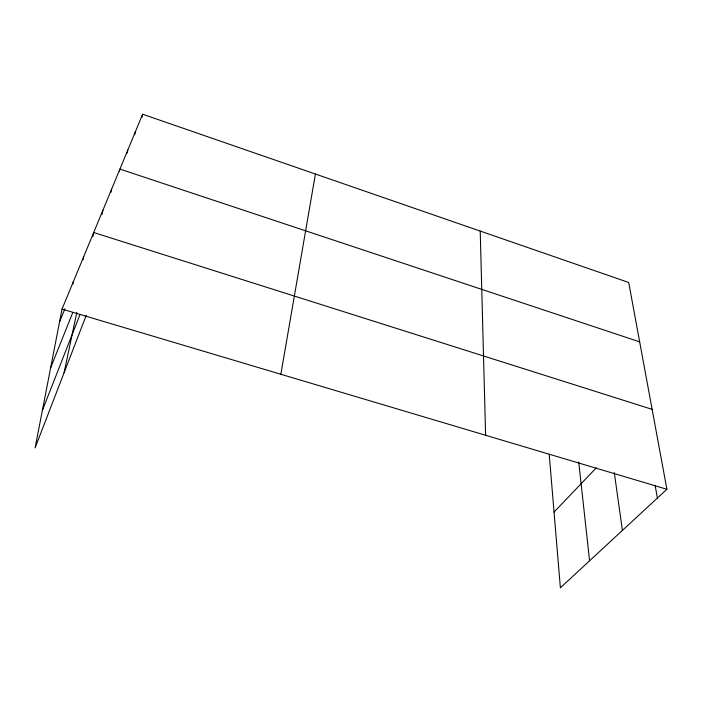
<?xml version="1.0" encoding="UTF-8"?>
<svg xmlns="http://www.w3.org/2000/svg" width="702" height="702" viewBox="0 0 702 702"><rect width="100%" height="100%" fill="white"/><g stroke="black" fill="none" stroke-linecap="round" stroke-linejoin="round"><path stroke-width="1.05" d="M280.844 374.263L315.426 174.035M549.21 454.273L560.38 587.785L666.9 489.276L628.694 282.476L142.62 114.215L62.039 309.073L35.1 447.894L86.267 315.233M72.762 284.222L73.192 282.116M83.073 259.801L83.722 256.634M64.066 372.788L76.816 312.443M92.813 236.732L93.699 232.52L652.132 409.363M101.974 214.514L102.887 210.31M110.925 192.339L111.609 189.198M119.454 171.183L119.928 169.094L639.662 341.865M127.141 153.054L127.843 149.947M134.687 134.758L135.398 131.669M141.901 117.287L142.62 114.215M42.374 410.416L80.081 314.338M50.658 367.743L72.797 312.495M59.582 321.727L64.909 308.757M554.045 512.065L596.252 467.874M62.039 309.073L666.9 489.276M655.124 485.249L657.37 498.095M614.294 472.621L622.411 530.414M578.72 461.942L589.575 560.793M480.221 231.081L485.608 435.266"/></g></svg>
